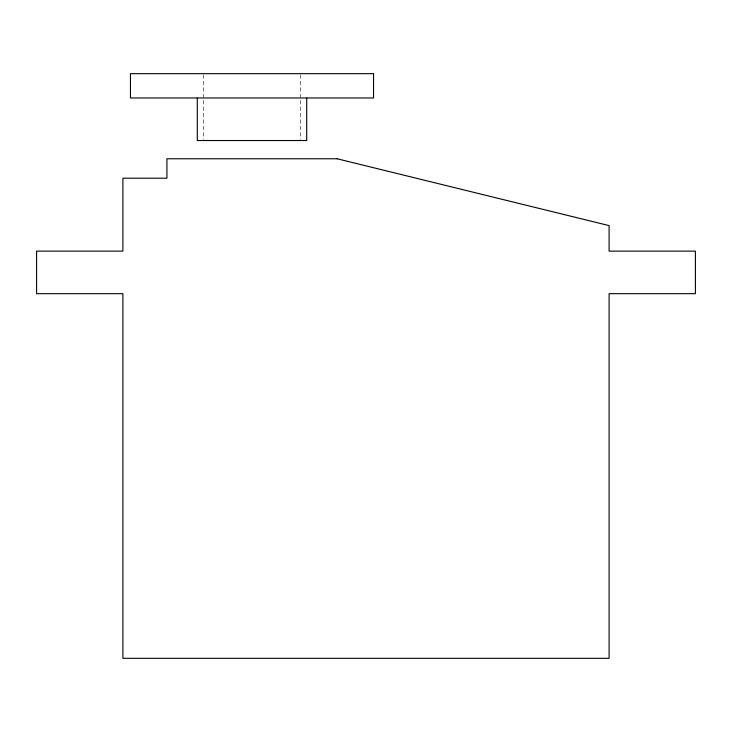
<?xml version="1.0" encoding="UTF-8"?>
<svg xmlns="http://www.w3.org/2000/svg" width="732" height="732" viewBox="0 0 732 732"><rect width="100%" height="100%" fill="white"/><g stroke="black" fill="none" stroke-linecap="round" stroke-linejoin="round"><path stroke-width="0.55" stroke-dasharray="3.66 2.75" d="M300.614 74.801L300.614 139.391M203.478 74.801L203.478 139.391"/><path stroke-width="1.1" d="M306.699 97.978L306.699 140.526L197.301 140.526L197.301 97.978M373.549 73.676L130.452 73.676L130.452 97.978L373.549 97.978L373.549 73.676M337.086 158.762L166.914 158.762L166.914 178.205L122.903 178.205L122.903 251.131L36.6 251.131L36.6 293.678L122.903 293.678L122.903 658.324L609.097 658.324L609.097 293.678L695.4 293.678L695.4 251.131L609.097 251.131L609.097 225.612L337.086 158.762"/></g></svg>
